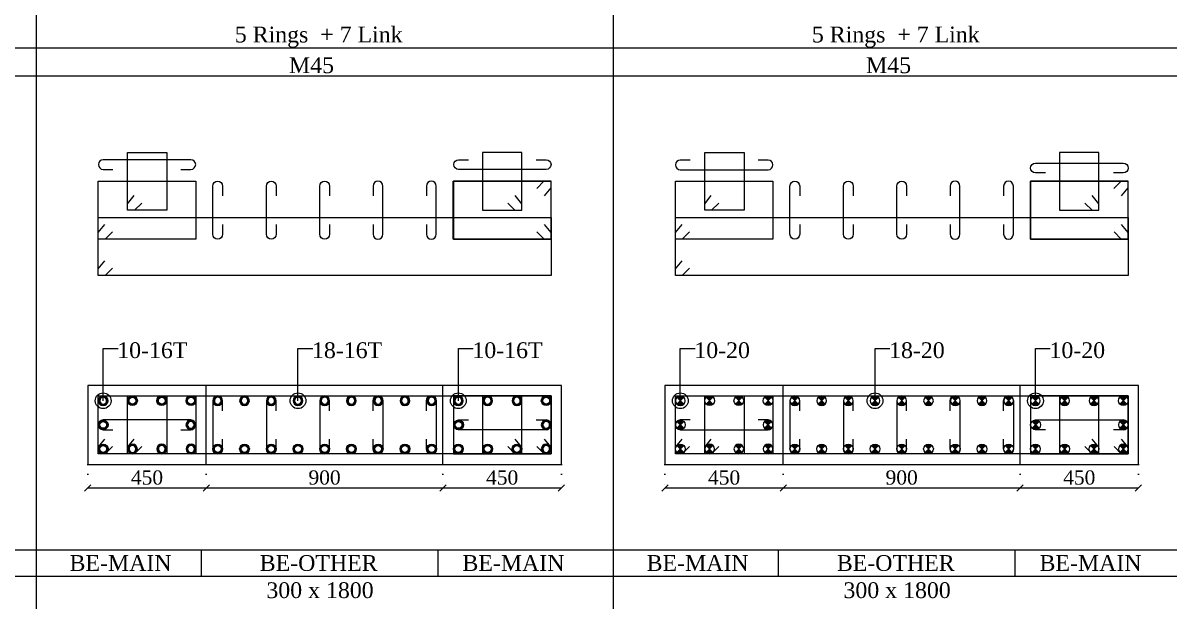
# Model space of a CAD drawing. Header units: millimetres. Extents: x 303 to 27724, y 300 to 68956.
# Drawn here: x 21094 to 25450, y 30540 to 32736 of the extents above; entities that cross this region are included whole.
import ezdxf

# ---------------------------------------------------------------- set-up
doc = ezdxf.new("R2010")
doc.units = ezdxf.units.MM
doc.linetypes.add('( Hidden )', pattern=[0.375, 0.25, -0.125])
doc.linetypes.add('DOT2', pattern=[0.125, 0, -0.125])
doc.layers.get('Defpoints').update_dxf_attribs({"lineweight": 0})
for name, color, linetype, lineweight in [('S-COL. STEEL DIA', 1, 'Continuous', 9), ('S-DIM FOOTING', 7, 'Continuous', 0), ('S-SECTION', 5, 'Continuous', 0), ('S-SECTION MARK', 7, 'Continuous', 0), ('S-SHEET', 7, 'Continuous', 0), ('S-STEEL', 1, 'Continuous', 9), ('S-STEEL-1', 1, 'Continuous', 0), ('S-STEEL-1 C.S.', 106, 'Continuous', 0), ('S-TEXT', 7, 'Continuous', 0)]:
    doc.layers.add(name, color=color, linetype=linetype, lineweight=lineweight)
doc.styles.add('AR', font='ARIALUNI.TTF', dxfattribs={"width": 0.8})
doc.styles.add('S-ROMANS', font='times.ttf')
doc.styles.add('TEXT', font='times.ttf')
doc.dimstyles.new('100', dxfattribs={"dimtxt": 180, "dimasz": 80, "dimexe": 0.18, "dimexo": 0.0625, "dimgap": 1, "dimtad": 1, "dimdec": 0, "dimzin": 0, "dimdsep": 46, "dimtxsty": 'AR', "dimblk": 'DOT', "dimcen": 0.09, "dimse1": 1, "dimse2": 1, "dimclrd": 50, "dimclrt": 256, "dimadec": 0, "dimazin": 0, "dimtfac": 1, "dimtdec": 0, "dimtix": 1, "dimtofl": 0, "dimtmove": 2, "dimatfit": 0, "dimfxl": 1, "dimtolj": 1, "dimtzin": 0, "dimlwd": -1, "dimarcsym": 0})
doc.dimstyles.new('SETU', dxfattribs={"dimtxt": 230, "dimasz": 0.2, "dimexe": 0.1, "dimexo": 0.1, "dimgap": 0.05, "dimtad": 1, "dimdec": 0, "dimzin": 0, "dimdsep": 46, "dimtxsty": 'TEXT', "dimblk": 'OBLIQUE', "dimcen": 0.09, "dimdle": 0.1, "dimclrd": 4, "dimclre": 256, "dimclrt": 256, "dimadec": 1, "dimazin": 0, "dimtfac": 1, "dimtdec": 0, "dimtix": 1, "dimtofl": 0, "dimtmove": 2, "dimatfit": 0, "dimfxl": 1, "dimtolj": 1, "dimtzin": 0, "dimlwd": -1, "dimlwe": -1, "dimarcsym": 1})

# ---------------------------------------------------------------- blocks, each defined once
blk = doc.blocks.new('*U4')
at = {"layer": 'S-COL. STEEL DIA'}
h = blk.add_hatch(color=256, dxfattribs=at)
h.dxf.hatch_style = 1
h.paths.add_polyline_path([(-18.5, 0, 1), (18.5, 0, 1)])
h.paths.add_polyline_path([(13, 0, -1), (-13, 0, -1)], flags=16)
at = {"layer": 'S-COL. STEEL DIA', "lineweight": 5}
for radius in [18.5, 13]:
    blk.add_circle((0, 0), radius, dxfattribs=at)
blk = doc.blocks.new('_Oblique')
at = {"color": 0, "linetype": 'ByBlock', "lineweight": -2}
blk.add_line((-0.5, -0.5), (0.5, 0.5), dxfattribs=at)
blk = doc.blocks.new('*D2277')
at = {"layer": 'Defpoints', "color": 0}
for p in [(21340.3, 31059.2), (21790.3, 31059.2), (21790.3, 30969.4)]:
    blk.add_point(p, dxfattribs=at)
at = {"layer": 'S-DIM FOOTING', "linetype": 'DOT2', "ltscale": 300}
for p, q in [((21340.3, 31059.1), (21340.3, 30969.2)), ((21790.3, 31059.1), (21790.3, 30969.2))]:
    blk.add_line(p, q, dxfattribs=at)
at = {"layer": 'S-DIM FOOTING', "ltscale": 300}
blk.add_line((21340.2, 30969.4), (21790.5, 30969.4), dxfattribs=at)
at = {"layer": 'S-DIM FOOTING', "linetype": 'ByBlock', "xscale": 24, "yscale": 24, "zscale": 24, "rotation": 180}
blk.add_blockref('_Oblique', (21340.3, 30969.4), dxfattribs=at)
at = {"layer": 'S-DIM FOOTING', "linetype": 'ByBlock', "xscale": 24, "yscale": 24, "zscale": 24}
blk.add_blockref('_Oblique', (21790.3, 30969.4), dxfattribs=at)
at = {"layer": 'S-DIM FOOTING', "insert": (21565.3, 31008.8), "char_height": 54, "attachment_point": 5, "style": 'TEXT'}
blk.add_mtext('\\A1;450', dxfattribs=at)
blk = doc.blocks.new('*D2278')
at = {"layer": 'Defpoints', "color": 0}
for p in [(21790.3, 31059.2), (22690.3, 31059.2), (22690.3, 30969.4)]:
    blk.add_point(p, dxfattribs=at)
at = {"layer": 'S-DIM FOOTING', "linetype": 'DOT2', "ltscale": 300}
for p, q in [((21790.3, 31059.1), (21790.3, 30969.2)), ((22690.3, 31059.1), (22690.3, 30969.2))]:
    blk.add_line(p, q, dxfattribs=at)
at = {"layer": 'S-DIM FOOTING', "ltscale": 300}
blk.add_line((21790.2, 30969.4), (22690.5, 30969.4), dxfattribs=at)
at = {"layer": 'S-DIM FOOTING', "linetype": 'ByBlock', "xscale": 24, "yscale": 24, "zscale": 24, "rotation": 180}
blk.add_blockref('_Oblique', (21790.3, 30969.4), dxfattribs=at)
at = {"layer": 'S-DIM FOOTING', "linetype": 'ByBlock', "xscale": 24, "yscale": 24, "zscale": 24}
blk.add_blockref('_Oblique', (22690.3, 30969.4), dxfattribs=at)
at = {"layer": 'S-DIM FOOTING', "insert": (22240.3, 31008.9), "char_height": 54, "attachment_point": 5, "style": 'TEXT'}
blk.add_mtext('\\A1;900', dxfattribs=at)
blk = doc.blocks.new('*D2279')
at = {"layer": 'Defpoints', "color": 0}
for p in [(22690.3, 31059.2), (23140.3, 31059.2), (23140.3, 30969.4)]:
    blk.add_point(p, dxfattribs=at)
at = {"layer": 'S-DIM FOOTING', "linetype": 'DOT2', "ltscale": 300}
for p, q in [((22690.3, 31059.1), (22690.3, 30969.2)), ((23140.3, 31059.1), (23140.3, 30969.2))]:
    blk.add_line(p, q, dxfattribs=at)
at = {"layer": 'S-DIM FOOTING', "ltscale": 300}
blk.add_line((22690.2, 30969.4), (23140.5, 30969.4), dxfattribs=at)
at = {"layer": 'S-DIM FOOTING', "linetype": 'ByBlock', "xscale": 24, "yscale": 24, "zscale": 24, "rotation": 180}
blk.add_blockref('_Oblique', (22690.3, 30969.4), dxfattribs=at)
at = {"layer": 'S-DIM FOOTING', "linetype": 'ByBlock', "xscale": 24, "yscale": 24, "zscale": 24}
blk.add_blockref('_Oblique', (23140.3, 30969.4), dxfattribs=at)
at = {"layer": 'S-DIM FOOTING', "insert": (22915.3, 31008.8), "char_height": 54, "attachment_point": 5, "style": 'TEXT'}
blk.add_mtext('\\A1;450', dxfattribs=at)
blk = doc.blocks.new('_Dot')
at = {"linetype": 'ByBlock', "lineweight": -2}
blk.add_line((-0.5, 0), (-1, 0), dxfattribs=at)
at = {"linetype": 'ByBlock', "const_width": 0.5}
blk.add_lwpolyline([(-0.25, 0, 1), (0.25, 0, 1)], format="xyb", close=True, dxfattribs=at)
blk = doc.blocks.new('*U18')
at = {"layer": 'S-COL. STEEL DIA'}
h = blk.add_hatch(color=256, dxfattribs=at)
h.dxf.hatch_style = 1
h.paths.add_polyline_path([(0, 0), (0, -18.5, 0.198912), (13, -13)])
h.paths.add_polyline_path([(0, 0), (-13, -13, 0.198912), (0, -18.5)])
h.paths.add_polyline_path([(0, 18.5, 0.198912), (-13, 13), (0, 0)])
h.paths.add_polyline_path([(13, 13, 0.198912), (0, 18.5), (0, 0)])
at = {"layer": 'S-COL. STEEL DIA', "lineweight": 5}
for p, q in [((-13, 13), (13, -13)), ((13, 13), (-13, -13))]:
    blk.add_line(p, q, dxfattribs=at)
blk.add_circle((0, 0), 18.5, dxfattribs=at)
blk = doc.blocks.new('*D2280')
at = {"layer": 'Defpoints', "color": 0}
for p in [(23533.9, 31059.2), (23983.9, 31059.2), (23983.9, 30969.4)]:
    blk.add_point(p, dxfattribs=at)
at = {"layer": 'S-DIM FOOTING', "linetype": 'DOT2', "ltscale": 300}
for p, q in [((23533.9, 31059.1), (23533.9, 30969.2)), ((23983.9, 31059.1), (23983.9, 30969.2))]:
    blk.add_line(p, q, dxfattribs=at)
at = {"layer": 'S-DIM FOOTING', "ltscale": 300}
blk.add_line((23533.8, 30969.4), (23984, 30969.4), dxfattribs=at)
at = {"layer": 'S-DIM FOOTING', "linetype": 'ByBlock', "xscale": 24, "yscale": 24, "zscale": 24, "rotation": 180}
blk.add_blockref('_Oblique', (23533.9, 30969.4), dxfattribs=at)
at = {"layer": 'S-DIM FOOTING', "linetype": 'ByBlock', "xscale": 24, "yscale": 24, "zscale": 24}
blk.add_blockref('_Oblique', (23983.9, 30969.4), dxfattribs=at)
at = {"layer": 'S-DIM FOOTING', "insert": (23758.9, 31008.8), "char_height": 54, "attachment_point": 5, "style": 'TEXT'}
blk.add_mtext('\\A1;450', dxfattribs=at)
blk = doc.blocks.new('*D2281')
at = {"layer": 'Defpoints', "color": 0}
for p in [(23983.9, 31059.2), (24883.9, 31059.2), (24883.9, 30969.4)]:
    blk.add_point(p, dxfattribs=at)
at = {"layer": 'S-DIM FOOTING', "linetype": 'DOT2', "ltscale": 300}
for p, q in [((23983.9, 31059.1), (23983.9, 30969.2)), ((24883.9, 31059.1), (24883.9, 30969.2))]:
    blk.add_line(p, q, dxfattribs=at)
at = {"layer": 'S-DIM FOOTING', "ltscale": 300}
blk.add_line((23983.8, 30969.4), (24884, 30969.4), dxfattribs=at)
at = {"layer": 'S-DIM FOOTING', "linetype": 'ByBlock', "xscale": 24, "yscale": 24, "zscale": 24, "rotation": 180}
blk.add_blockref('_Oblique', (23983.9, 30969.4), dxfattribs=at)
at = {"layer": 'S-DIM FOOTING', "linetype": 'ByBlock', "xscale": 24, "yscale": 24, "zscale": 24}
blk.add_blockref('_Oblique', (24883.9, 30969.4), dxfattribs=at)
at = {"layer": 'S-DIM FOOTING', "insert": (24433.9, 31008.9), "char_height": 54, "attachment_point": 5, "style": 'TEXT'}
blk.add_mtext('\\A1;900', dxfattribs=at)
blk = doc.blocks.new('*D2282')
at = {"layer": 'Defpoints', "color": 0}
for p in [(24883.9, 31059.2), (25333.9, 31059.2), (25333.9, 30969.4)]:
    blk.add_point(p, dxfattribs=at)
at = {"layer": 'S-DIM FOOTING', "linetype": 'DOT2', "ltscale": 300}
for p, q in [((24883.9, 31059.1), (24883.9, 30969.2)), ((25333.9, 31059.1), (25333.9, 30969.2))]:
    blk.add_line(p, q, dxfattribs=at)
at = {"layer": 'S-DIM FOOTING', "ltscale": 300}
blk.add_line((24883.8, 30969.4), (25334, 30969.4), dxfattribs=at)
at = {"layer": 'S-DIM FOOTING', "linetype": 'ByBlock', "xscale": 24, "yscale": 24, "zscale": 24, "rotation": 180}
blk.add_blockref('_Oblique', (24883.9, 30969.4), dxfattribs=at)
at = {"layer": 'S-DIM FOOTING', "linetype": 'ByBlock', "xscale": 24, "yscale": 24, "zscale": 24}
blk.add_blockref('_Oblique', (25333.9, 30969.4), dxfattribs=at)
at = {"layer": 'S-DIM FOOTING', "insert": (25108.9, 31008.8), "char_height": 54, "attachment_point": 5, "style": 'TEXT'}
blk.add_mtext('\\A1;450', dxfattribs=at)

msp = doc.modelspace()

# ---------------------------------------------------------------- linework, layer by layer
at = {"layer": 'S-SECTION'}
for points, elevation in [([(23140.3, 31059.2), (23140.3, 31359.2), (21340.3, 31359.2), (21340.3, 31059.2)], 4.8), ([(25333.9, 31059.2), (25333.9, 31359.2), (23533.9, 31359.2), (23533.9, 31059.2)], 0.2)]:
    msp.add_lwpolyline(points, close=True, dxfattribs=dict(at, elevation=elevation))
at = {"layer": 'S-SHEET'}
for p, q in [((21143.4, 68956, 3), (21143.4, 299.8, 3.5)), ((23337, 68956, 3.8), (23337, 299.8, 4.3)), ((303, 32640.7, -0.7), (27724.1, 32640.7, -0.7)), ((303, 30734.2, 7.4), (27724.1, 30734.2, 7.4)), ((21770.8, 30734.2, 4.1), (21770.8, 30634.7, 4.1)), ((22670.8, 30734.2, 4.1), (22670.8, 30634.7, 4.1)), ((23964.4, 30734.2, 4.9), (23964.4, 30634.7, 4.9)), ((24864.4, 30734.2, 4.9), (24864.4, 30634.7, 4.9)), ((303, 30634.7, -0.7), (27724.1, 30634.7, -0.7))]:
    msp.add_line(p, q, dxfattribs=at)
at = {"layer": 'S-SHEET', "color": 0}
msp.add_line((303, 32535.2, -0.7), (27724.1, 32535.2, -0.7), dxfattribs=at)
at = {"layer": 'S-STEEL', "color": 3}
for points, elevation in [([(21694.2, 32179.6), (21731.9, 32179.6, 1), (21731.9, 32216.5), (21398.8, 32216.5, 1), (21398.8, 32179.6), (21436, 32179.6)], 4.8), ([(23045, 32216.5), (23082.7, 32216.5, -1), (23082.7, 32179.6), (22749.6, 32179.6, -1), (22749.6, 32216.5), (22786.8, 32216.5)], 4.8), ([(23630.1, 32215.2), (23592.4, 32215.2, 1), (23592.4, 32178.3), (23926.3, 32178.3, 1), (23926.3, 32215.2), (23889, 32215.2)], 0.2), ([(24980.1, 32166.1), (24942.4, 32166.1, -1), (24942.4, 32203), (25276.3, 32203.1, -1), (25276.3, 32166.1), (25239, 32166.1)], 0.2), ([(21852.8, 31970.8), (21852.8, 31933.1, -1), (21815.8, 31933.1), (21815.8, 32116.2, -1), (21852.8, 32116.2), (21852.8, 32079)], 4.8), ([(22056, 31970.8), (22056, 31933.1, -1), (22019.1, 31933.1), (22019.1, 32116.2, -1), (22056, 32116.2), (22056, 32079)], 4.8), ([(22259.2, 31970.8), (22259.2, 31933.1, -1), (22222.3, 31933.1), (22222.3, 32116.2, -1), (22259.2, 32116.2), (22259.2, 32079)], 4.8), ([(22424.7, 31970.8), (22424.7, 31933.1, 1), (22461.6, 31933.1), (22461.6, 32116.2, 1), (22424.7, 32116.2), (22424.7, 32079)], 4.8), ([(22627.9, 31970.8), (22627.9, 31933.1, 1), (22664.9, 31933.1), (22664.9, 32116.2, 1), (22627.9, 32116.2), (22627.9, 32079)], 4.8), ([(24046.3, 31970.8), (24046.3, 31933.1, -1), (24009.4, 31933.1), (24009.4, 32116.2, -1), (24046.3, 32116.2), (24046.3, 32079)], 0.2), ([(24249.5, 31970.8), (24249.5, 31933.1, -1), (24212.6, 31933.1), (24212.6, 32116.2, -1), (24249.5, 32116.2), (24249.5, 32079)], 0.2), ([(24452.8, 31970.8), (24452.8, 31933.1, -1), (24415.9, 31933.1), (24415.9, 32116.2, -1), (24452.8, 32116.2), (24452.8, 32079)], 0.2), ([(24618.3, 31970.8), (24618.3, 31933.1, 1), (24655.2, 31933.1), (24655.2, 32116.2, 1), (24618.3, 32116.2), (24618.3, 32079)], 0.2), ([(24821.5, 31970.8), (24821.5, 31933.1, 1), (24858.4, 31933.1), (24858.4, 32116.2, 1), (24821.5, 32116.2), (24821.5, 32079)], 0.2), ([(21852.8, 31263.1), (21852.8, 31300.8, 1), (21815.8, 31300.8), (21815.8, 31117.7, 1), (21852.8, 31117.7), (21852.8, 31154.9)], 4.8), ([(22056, 31263.1), (22056, 31300.8, 1), (22019.1, 31300.8), (22019.1, 31117.7, 1), (22056, 31117.7), (22056, 31154.9)], 4.8), ([(22259.2, 31263.1), (22259.2, 31300.8, 1), (22222.3, 31300.8), (22222.3, 31117.7, 1), (22259.2, 31117.7), (22259.2, 31154.9)], 4.8), ([(22424.7, 31263.1), (22424.7, 31300.8, -1), (22461.6, 31300.8), (22461.6, 31117.7, -1), (22424.7, 31117.7), (22424.7, 31154.9)], 4.8), ([(22627.9, 31263.1), (22627.9, 31300.8, -1), (22664.9, 31300.8), (22664.9, 31117.7, -1), (22627.9, 31117.7), (22627.9, 31154.9)], 4.8), ([(24046.3, 31263.1), (24046.3, 31300.8, 1), (24009.4, 31300.8), (24009.4, 31117.7, 1), (24046.3, 31117.7), (24046.3, 31154.9)], 0.2), ([(24249.5, 31263.1), (24249.5, 31300.8, 1), (24212.6, 31300.8), (24212.6, 31117.7, 1), (24249.5, 31117.7), (24249.5, 31154.9)], 0.2), ([(24452.8, 31263.1), (24452.8, 31300.8, 1), (24415.9, 31300.8), (24415.9, 31117.7, 1), (24452.8, 31117.7), (24452.8, 31154.9)], 0.2), ([(24618.3, 31263.1), (24618.3, 31300.8, -1), (24655.2, 31300.8), (24655.2, 31117.7, -1), (24618.3, 31117.7), (24618.3, 31154.9)], 0.2), ([(24821.5, 31263.1), (24821.5, 31300.8, -1), (24858.4, 31300.8), (24858.4, 31117.7, -1), (24821.5, 31117.7), (24821.5, 31154.9)], 0.2), ([(21694.2, 31190.8), (21731.9, 31190.8, 1), (21731.9, 31227.7), (21398.8, 31227.7, 1), (21398.8, 31190.8), (21436, 31190.8)], 4.8), ([(23045, 31227.7), (23082.7, 31227.7, -1), (23082.7, 31190.8), (22749.6, 31190.8, -1), (22749.6, 31227.7), (22786.8, 31227.7)], 4.8), ([(23630.1, 31227.7), (23592.4, 31227.7, 1), (23592.4, 31190.8), (23926.3, 31190.8, 1), (23926.3, 31227.7), (23889, 31227.7)], 0.2), ([(24980.1, 31190.8), (24942.4, 31190.8, -1), (24942.4, 31227.7), (25276.3, 31227.7, -1), (25276.3, 31190.8), (25239, 31190.8)], 0.2)]:
    msp.add_lwpolyline(points, format="xyb", dxfattribs=dict(at, elevation=elevation))
at = {"layer": 'S-STEEL', "color": 1}
for points, elevation in [([(23046.8, 32107.4), (23074.3, 32134.7), (23100.4, 32134.7), (23100.4, 31914.7), (22729.6, 31914.7), (22729.6, 32134.7), (23100.4, 32134.7), (23100.4, 32109.7), (23075.2, 32078.8)], 4.8), ([(25240.4, 32107.4), (25267.9, 32134.7), (25293.9, 32134.7), (25293.9, 31914.7), (24923.1, 31914.7), (24923.1, 32134.7), (25293.9, 32134.7), (25293.9, 32109.7), (25268.7, 32078.8)], 0.2), ([(21433.9, 31804), (21406.4, 31776.6), (21380.3, 31776.6), (21380.3, 31996.6), (23101.1, 31996.6), (23101.1, 31776.6), (21380.3, 31776.6), (21380.3, 31801.7), (21405.5, 31832.5)], 4.8), ([(23627.5, 31804), (23599.9, 31776.6), (23573.9, 31776.6), (23573.9, 31996.6), (25294.7, 31996.6), (25294.7, 31776.6), (23573.9, 31776.6), (23573.9, 31801.7), (23599.1, 31832.5)], 0.2), ([(21433.9, 31126.5), (21406.4, 31099.2), (21380.3, 31099.2), (21380.3, 31319.2), (23101.1, 31319.2), (23101.1, 31099.2), (21380.3, 31099.2), (21380.3, 31124.3), (21405.5, 31155.1)], 4.8), ([(23627.5, 31126.5), (23599.9, 31099.2), (23573.9, 31099.2), (23573.9, 31319.2), (25294.7, 31319.2), (25294.7, 31099.2), (23573.9, 31099.2), (23573.9, 31124.3), (23599.1, 31155.1)], 0.2)]:
    msp.add_lwpolyline(points, dxfattribs=dict(at, elevation=elevation))
at = {"layer": 'S-STEEL-1', "color": 41}
for points, elevation in [([(21545.2, 32051.4), (21517.7, 32024.1), (21491.6, 32024.1), (21491.6, 32244.1), (21641.1, 32244.1), (21641, 32024.1), (21491.6, 32024.1), (21491.6, 32049.1), (21516.8, 32080)], 4.8), ([(22936.3, 32051.4), (22963.8, 32024.1), (22989.9, 32024.1), (22989.8, 32244.1), (22840.4, 32244.1), (22840.4, 32024.1), (22989.9, 32024.1), (22989.9, 32049.1), (22964.7, 32080)], 4.8), ([(23738.8, 32051.4), (23711.2, 32024.1), (23685.2, 32024.1), (23685.2, 32244.1), (23834.6, 32244.1), (23834.6, 32024.1), (23685.2, 32024.1), (23685.2, 32049.1), (23710.4, 32080)], 0.2), ([(25129.9, 32051.4), (25157.4, 32024.1), (25183.4, 32024.1), (25183.4, 32244.1), (25034, 32244.1), (25034, 32024.1), (25183.4, 32024.1), (25183.4, 32049.1), (25158.2, 32080)], 0.2), ([(21545.2, 31126.5), (21517.7, 31099.2), (21491.6, 31099.2), (21491.6, 31319.2), (21641.1, 31319.2), (21641, 31099.2), (21491.6, 31099.2), (21491.6, 31124.3), (21516.8, 31155.1)], 4.8), ([(22936.3, 31126.5), (22963.8, 31099.2), (22989.9, 31099.2), (22989.8, 31319.2), (22840.4, 31319.2), (22840.4, 31099.2), (22989.9, 31099.2), (22989.9, 31124.3), (22964.7, 31155.1)], 4.8), ([(23738.8, 31126.5), (23711.2, 31099.2), (23685.2, 31099.2), (23685.2, 31319.2), (23834.6, 31319.2), (23834.6, 31099.2), (23685.2, 31099.2), (23685.2, 31124.3), (23710.4, 31155.1)], 0.2), ([(25129.9, 31126.5), (25157.4, 31099.2), (25183.4, 31099.2), (25183.4, 31319.2), (25034, 31319.2), (25034, 31099.2), (25183.4, 31099.2), (25183.4, 31124.3), (25158.2, 31155.1)], 0.2)]:
    msp.add_lwpolyline(points, dxfattribs=dict(at, elevation=elevation))
at = {"layer": 'S-STEEL-1', "color": 6}
for points, elevation in [([(21433.9, 31942), (21406.4, 31914.7), (21380.3, 31914.7), (21380.3, 32134.7), (21751.1, 32134.7), (21751.1, 31914.7), (21380.3, 31914.7), (21380.3, 31939.7), (21405.5, 31970.6)], 4.8), ([(23047.6, 31942), (23075.1, 31914.7), (23101.2, 31914.7), (23101.1, 32134.7), (22730.3, 32134.7), (22730.4, 31914.7), (23101.2, 31914.7), (23101.2, 31939.7), (23076, 31970.6)], 4.8), ([(23627.5, 31942), (23599.9, 31914.7), (23573.9, 31914.7), (23573.9, 32134.7), (23944.7, 32134.7), (23944.7, 31914.7), (23573.9, 31914.7), (23573.9, 31939.7), (23599.1, 31970.6)], 0.2), ([(25241.2, 31942), (25268.7, 31914.7), (25294.7, 31914.7), (25294.7, 32134.7), (24923.9, 32134.7), (24923.9, 31914.7), (25294.7, 31914.7), (25294.7, 31939.7), (25269.5, 31970.6)], 0.2), ([(21433.9, 31126.5), (21406.4, 31099.2), (21380.3, 31099.2), (21380.3, 31319.2), (21751.1, 31319.2), (21751.1, 31099.2), (21380.3, 31099.2), (21380.3, 31124.3), (21405.5, 31155.1)], 4.8), ([(23047.6, 31126.5), (23075.1, 31099.2), (23101.2, 31099.2), (23101.1, 31319.2), (22730.3, 31319.2), (22730.4, 31099.2), (23101.2, 31099.2), (23101.2, 31124.3), (23076, 31155.1)], 4.8), ([(23627.5, 31126.5), (23599.9, 31099.2), (23573.9, 31099.2), (23573.9, 31319.2), (23944.7, 31319.2), (23944.7, 31099.2), (23573.9, 31099.2), (23573.9, 31124.3), (23599.1, 31155.1)], 0.2), ([(25241.2, 31126.5), (25268.7, 31099.2), (25294.7, 31099.2), (25294.7, 31319.2), (24923.9, 31319.2), (24923.9, 31099.2), (25294.7, 31099.2), (25294.7, 31124.3), (25269.5, 31155.1)], 0.2)]:
    msp.add_lwpolyline(points, dxfattribs=dict(at, elevation=elevation))
at = {"layer": 'S-STEEL-1 C.S.', "color": 8, "linetype": '( Hidden )'}
for p, q in [((21790.3, 31059.2, 4.8), (21790.3, 31359.2, 4.8)), ((22690.3, 31059.2, 4.8), (22690.3, 31359.2, 4.8)), ((23983.9, 31059.2, 0.2), (23983.9, 31359.2, 0.2)), ((24883.9, 31059.2, 0.2), (24883.9, 31359.2, 0.2))]:
    msp.add_line(p, q, dxfattribs=at)

# ---------------------------------------------------------------- block references
at = {"layer": 'S-COL. STEEL DIA', "xscale": -1, "rotation": 180}
for name, p in [('*U4', (21398.8, 31300.8, 4.8)), ('*U4', (21834.3, 31300.8, 4.8)), ('*U4', (21935.9, 31300.8, 4.8)), ('*U4', (22037.5, 31300.8, 4.8)), ('*U4', (22139.1, 31300.8, 4.8)), ('*U4', (22240.7, 31300.8, 4.8)), ('*U4', (22342.4, 31300.8, 4.8)), ('*U4', (22444, 31300.8, 4.8)), ('*U4', (22545.6, 31300.8, 4.8)), ('*U4', (22647.2, 31300.8, 4.8)), ('*U4', (22748.8, 31300.8, 4.8)), ('*U4', (22860.1, 31300.8, 4.8)), ('*U4', (22971.4, 31300.8, 4.8)), ('*U18', (23592.4, 31300.8, 0.2)), ('*U18', (24027.9, 31300.8, 0.2)), ('*U18', (24129.5, 31300.8, 0.2)), ('*U18', (24231.1, 31300.8, 0.2)), ('*U18', (24332.7, 31300.8, 0.2)), ('*U18', (24434.3, 31300.8, 0.2)), ('*U18', (24535.9, 31300.8, 0.2)), ('*U18', (24637.5, 31300.8, 0.2)), ('*U18', (24739.1, 31300.8, 0.2)), ('*U18', (24840.8, 31300.8, 0.2)), ('*U18', (24942.4, 31300.8, 0.2)), ('*U18', (25053.7, 31300.8, 0.2)), ('*U18', (25165, 31300.8, 0.2))]:
    msp.add_blockref(name, p, dxfattribs=at)
at = {"layer": 'S-COL. STEEL DIA', "rotation": 180}
for name, p in [('*U4', (21510.1, 31300.8, 4.8)), ('*U4', (21621.4, 31300.8, 4.8)), ('*U4', (21732.7, 31300.8, 4.8)), ('*U4', (23082.7, 31300.8, 4.8)), ('*U18', (23703.7, 31300.8, 0.2)), ('*U18', (23815, 31300.8, 0.2)), ('*U18', (23926.3, 31300.8, 0.2)), ('*U18', (25276.3, 31300.8, 0.2))]:
    msp.add_blockref(name, p, dxfattribs=at)
at = {"layer": 'S-COL. STEEL DIA'}
for name, p in [('*U4', (21398.8, 31209.2, 4.8)), ('*U4', (22749.6, 31209.2, 4.8)), ('*U18', (23592.4, 31209.2, 0.2)), ('*U18', (24943.2, 31209.2, 0.2)), ('*U4', (21398.8, 31117.7, 4.8)), ('*U4', (21834.3, 31117.7, 4.8)), ('*U4', (21935.9, 31117.7, 4.8)), ('*U4', (22037.5, 31117.7, 4.8)), ('*U4', (22139.1, 31117.7, 4.8)), ('*U4', (22240.7, 31117.7, 4.8)), ('*U4', (22342.4, 31117.7, 4.8)), ('*U4', (22444, 31117.7, 4.8)), ('*U4', (22545.6, 31117.7, 4.8)), ('*U4', (22647.2, 31117.7, 4.8)), ('*U4', (22748.8, 31117.7, 4.8)), ('*U4', (22860.1, 31117.7, 4.8)), ('*U4', (22971.4, 31117.7, 4.8)), ('*U18', (23592.4, 31117.7, 0.2)), ('*U18', (24027.9, 31117.7, 0.2)), ('*U18', (24129.5, 31117.7, 0.2)), ('*U18', (24231.1, 31117.7, 0.2)), ('*U18', (24332.7, 31117.7, 0.2)), ('*U18', (24434.3, 31117.7, 0.2)), ('*U18', (24535.9, 31117.7, 0.2)), ('*U18', (24637.5, 31117.7, 0.2)), ('*U18', (24739.1, 31117.7, 0.2)), ('*U18', (24840.8, 31117.7, 0.2)), ('*U18', (24942.4, 31117.7, 0.2)), ('*U18', (25053.7, 31117.7, 0.2)), ('*U18', (25165, 31117.7, 0.2))]:
    msp.add_blockref(name, p, dxfattribs=at)
at = {"layer": 'S-COL. STEEL DIA', "xscale": -1}
for name, p in [('*U4', (21731.9, 31209.2, 4.8)), ('*U4', (23082.7, 31209.2, 4.8)), ('*U18', (23925.5, 31209.2, 0.2)), ('*U18', (25276.3, 31209.2, 0.2)), ('*U4', (21510.1, 31117.7, 4.8)), ('*U4', (21621.4, 31117.7, 4.8)), ('*U4', (21732.7, 31117.7, 4.8)), ('*U4', (23082.7, 31117.7, 4.8)), ('*U18', (23703.7, 31117.7, 0.2)), ('*U18', (23815, 31117.7, 0.2)), ('*U18', (23926.3, 31117.7, 0.2)), ('*U18', (25276.3, 31117.7, 0.2))]:
    msp.add_blockref(name, p, dxfattribs=at)

# ---------------------------------------------------------------- texts
at = {"layer": 'S-TEXT', "style": 'S-ROMANS'}
for s, p in [('5 Rings  + 7 Link', (21899.1, 32661.9, 8.2)), ('5 Rings  + 7 Link', (24092.7, 32661.9, 9.8)), ('M45', (22105, 32545.2, 8.2)), ('M45', (24298.6, 32545.2, 9.8)), ('BE-MAIN ', (21270.9, 30654.5, 4.1)), ('BE-OTHER', (21993.9, 30654.5, 4.1)), ('BE-MAIN ', (22764.4, 30654.5, 4.1)), ('BE-MAIN ', (23464.4, 30654.5, 4.9)), ('BE-OTHER', (24187.4, 30654.5, 4.9)), ('BE-MAIN ', (24957.9, 30654.5, 4.9)), ('300 x 1800', (22019.1, 30551.2, 4.1)), ('300 x 1800', (24212.7, 30551.2, 4.9))]:
    msp.add_text(s, height=60, dxfattribs=at).set_placement(p)
at = {"layer": 'S-TEXT', "color": 7, "style": 'TEXT'}
for s, p in [('10-16T', (21452.2, 31462.8, 4.8)), ('18-16T', (22192.5, 31462.8, 4.8)), ('10-16T', (22802.2, 31462.8, 4.8)), ('10-20', (23645.8, 31462.8, 0.2)), ('18-20', (24386.1, 31462.8, 0.2)), ('10-20', (24995.8, 31462.8, 0.2))]:
    msp.add_text(s, height=60, dxfattribs=at).set_placement(p)

# ---------------------------------------------------------------- dimensions: what is measured, and where the dimension line sits
at = {"layer": 'S-DIM FOOTING', "ltscale": 300}
for base, p1, p2, picture, middle in [((21790.3, 30969.4, 4.5), (21340.3, 31059.2, 4.8), (21790.3, 31059.2, 4.8), '*D2277', (21565.3, 31008.8, 4.5)), ((22690.3, 30969.4, 4.5), (21790.3, 31059.2, 4.8), (22690.3, 31059.2, 4.8), '*D2278', (22240.3, 31008.9, 4.5)), ((23140.3, 30969.4, 4.5), (22690.3, 31059.2, 4.8), (23140.3, 31059.2, 4.8), '*D2279', (22915.3, 31008.8, 4.5)), ((23983.9, 30969.4, -0.1), (23533.9, 31059.2, 0.2), (23983.9, 31059.2, 0.2), '*D2280', (23758.9, 31008.8, -0.1)), ((24883.9, 30969.4, -0.1), (23983.9, 31059.2, 0.2), (24883.9, 31059.2, 0.2), '*D2281', (24433.9, 31008.9, -0.1)), ((25333.9, 30969.4, -0.1), (24883.9, 31059.2, 0.2), (25333.9, 31059.2, 0.2), '*D2282', (25108.9, 31008.8, -0.1))]:
    dim = msp.add_linear_dim(base=base, p1=p1, p2=p2, angle=180, dimstyle='SETU', override={"dimscale": 1.2, "dimtxt": 45, "dimasz": 20, "dimgap": 10, "dimblk1": 'Oblique', "dimblk2": 'Oblique', "dimsah": 1, "dimclrd": 256, "dimarcsym": 1}, dxfattribs=at)
    dim.commit()
    dim.dimension.update_dxf_attribs({"geometry": picture, "text_midpoint": middle})

# ---------------------------------------------------------------- leaders
at = {"layer": 'S-SECTION MARK'}
for points in [[(21398.8, 31300.8, 4.8), (21398.8, 31498.7, 4.8), (21455.2, 31498.7, 4.8)], [(22139.1, 31300.8, 4.8), (22139.1, 31498.7, 4.8), (22195.6, 31498.7, 4.8)], [(22748.8, 31300.8, 4.8), (22748.8, 31498.7, 4.8), (22805.2, 31498.7, 4.8)], [(23592.4, 31300.8, 0.2), (23592.4, 31498.7, 0.2), (23648.8, 31498.7, 0.2)], [(24332.7, 31300.8, 0.2), (24332.7, 31498.7, 0.2), (24389.1, 31498.7, 0.2)], [(24942.4, 31300.8, 0.2), (24942.4, 31498.7, 0.2), (24998.8, 31498.7, 0.2)]]:
    msp.add_leader(points, dimstyle='100', override={"dimasz": 60, "dimtad": 0, "dimclrd": 256, "dimldrblk": 'DotBlank', "dimfxl": 50, "dimfxlon": 1, "dimarcsym": 1}, dxfattribs=at)

doc.saveas('drawing.dxf')
